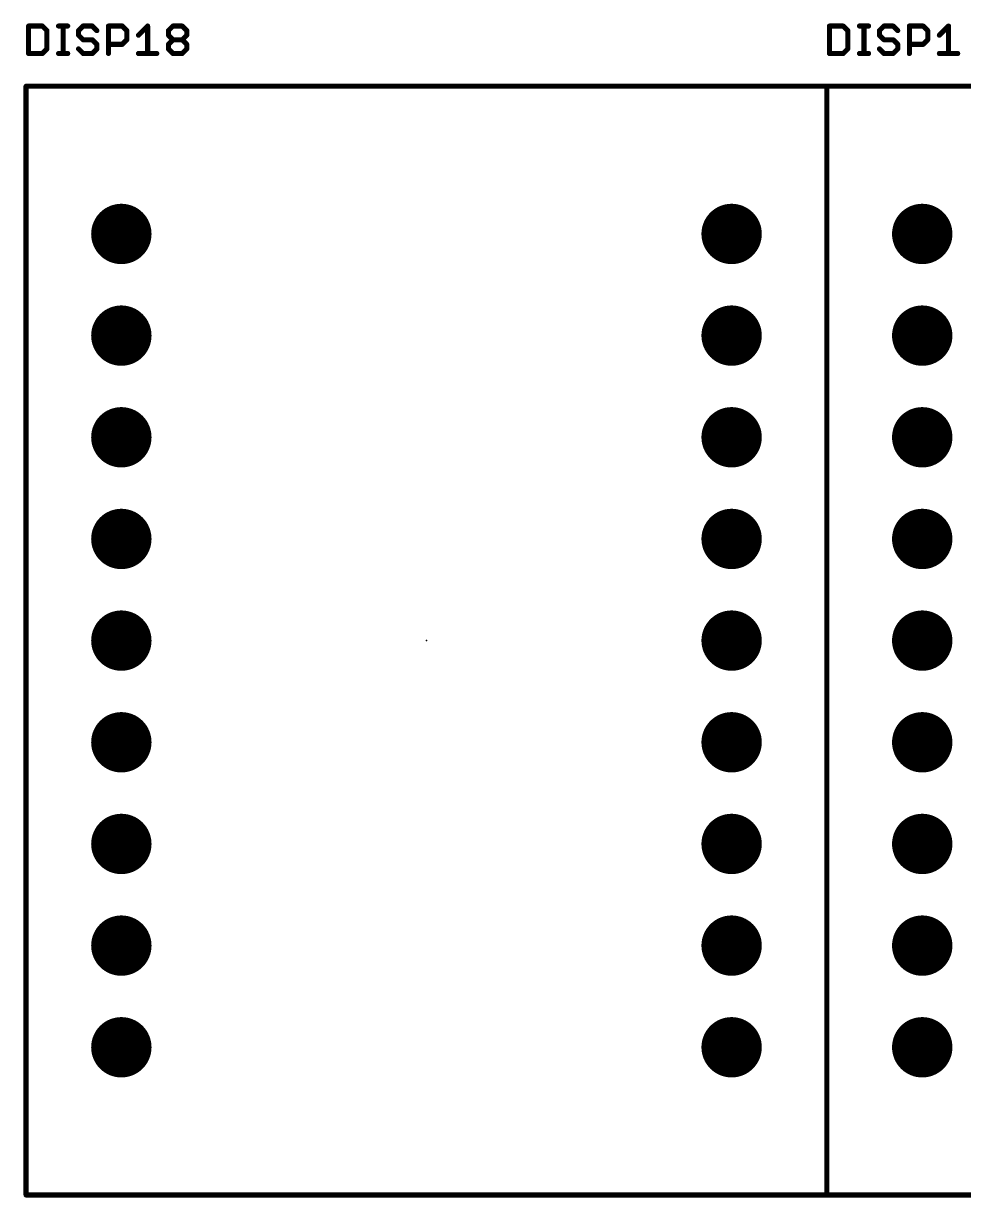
# Model space of a CAD drawing. Extents: x 0 to 426, y 0 to 160.
# Drawn here: x 29.94 to 53.41, y 76.09 to 105.42 of the extents above; entities that cross this region are included whole.
import ezdxf

# ---------------------------------------------------------------- set-up
doc = ezdxf.new("R2010")
doc.units = 0
doc.header["$MEASUREMENT"] = 0
doc.layers.get('0').update_dxf_attribs({"linetype": 'CONTINUOUS'})
for name, color, linetype in [('17', 82, 'CONTINUOUS'), ('21', 253, 'CONTINUOUS'), ('23', 7, 'CONTINUOUS'), ('25', 253, 'CONTINUOUS')]:
    doc.layers.add(name, color=color, linetype=linetype)

# ---------------------------------------------------------------- blocks, each defined once
blk = doc.blocks.new('ROUNDP')
at = {"const_width": 0.5}
blk.add_lwpolyline([(0, -0.25, 1), (0, 0.25, 1), (0, -0.25)], format="xyb", dxfattribs=at)

msp = doc.modelspace()

# ---------------------------------------------------------------- linework, layer by layer
at = {"layer": '21', "const_width": 0.0635}
for points in [[(30, 103.8818, 1), (30, 103.8183)], [(30.0317, 103.85, 1), (29.9683, 103.85)], [(50.0318, 103.85, 1), (49.9682, 103.85)], [(50.0318, 103.85, 1), (49.9682, 103.85)], [(50, 103.8818, 1), (50, 103.8183)], [(50, 103.8183, 1), (50, 103.8818)], [(30, 76.1818, 1), (30, 76.1183)], [(29.9683, 76.15, 1), (30.0317, 76.15)], [(49.9682, 76.15, 1), (50.0318, 76.15)], [(49.9682, 76.15, 1), (50.0318, 76.15)], [(50, 76.1818, 1), (50, 76.1183)], [(50, 76.1183, 1), (50, 76.1818)]]:
    msp.add_lwpolyline(points, format="xyb", dxfattribs=at)
at = {"layer": '21', "const_width": 0.127}
for points in [[(30, 103.85), (30, 76.15)], [(50, 103.85), (30, 103.85)], [(50, 103.85), (50, 76.15)], [(70, 103.85), (50, 103.85)], [(50, 76.15), (50, 103.85)], [(30, 76.15), (50, 76.15)], [(50, 76.15), (70, 76.15)]]:
    msp.add_lwpolyline(points, dxfattribs=at)
at = {"layer": '23'}
msp.add_point((40, 90), dxfattribs=at)
at = {"layer": '25', "const_width": 0.127}
for points in [[(30.0635, 105.3549), (30.0635, 104.6685)], [(30.4067, 105.3549), (30.0635, 105.3549)], [(30.5211, 105.2405), (30.4067, 105.3549)], [(30.5211, 104.7829), (30.5211, 105.2405)], [(30.8119, 105.3549), (31.0407, 105.3549)], [(30.9263, 104.6685), (30.9263, 105.3549)], [(31.4253, 105.3549), (31.3109, 105.2405)], [(31.3109, 105.2405), (31.3109, 105.1261)], [(31.6541, 105.3549), (31.4253, 105.3549)], [(31.7685, 105.2405), (31.6541, 105.3549)], [(32.0593, 104.6685), (32.0593, 105.3549)], [(32.0593, 105.3549), (32.4025, 105.3549)], [(32.4025, 105.3549), (32.5169, 105.2405)], [(32.5169, 105.2405), (32.5169, 105.0117)], [(32.8077, 105.1261), (33.0365, 105.3549)], [(33.0365, 105.3549), (33.0365, 104.6685)], [(33.5561, 105.2405), (33.6705, 105.3549)], [(33.5561, 105.1261), (33.5561, 105.2405)], [(33.6705, 105.3549), (33.8993, 105.3549)], [(33.8993, 105.3549), (34.0137, 105.2405)], [(34.0137, 105.2405), (34.0137, 105.1261)], [(50.0635, 105.3549), (50.0635, 104.6685)], [(50.4067, 105.3549), (50.0635, 105.3549)], [(50.5211, 105.2405), (50.4067, 105.3549)], [(50.5211, 104.7829), (50.5211, 105.2405)], [(50.8119, 105.3549), (51.0407, 105.3549)], [(50.9263, 104.6685), (50.9263, 105.3549)], [(51.4253, 105.3549), (51.3109, 105.2405)], [(51.3109, 105.2405), (51.3109, 105.1261)], [(51.6541, 105.3549), (51.4253, 105.3549)], [(51.7685, 105.2405), (51.6541, 105.3549)], [(52.0593, 104.6685), (52.0593, 105.3549)], [(52.0593, 105.3549), (52.4025, 105.3549)], [(52.4025, 105.3549), (52.5169, 105.2405)], [(52.5169, 105.2405), (52.5169, 105.0117)], [(52.8077, 105.1261), (53.0365, 105.3549)], [(53.0365, 105.3549), (53.0365, 104.6685)], [(31.3109, 105.1261), (31.4253, 105.0117)], [(31.4253, 105.0117), (31.6541, 105.0117)], [(31.6541, 105.0117), (31.7685, 104.8973)], [(32.5169, 105.0117), (32.4025, 104.8973)], [(33.6705, 105.0117), (33.5561, 105.1261)], [(33.5561, 104.8973), (33.6705, 105.0117)], [(33.6705, 105.0117), (33.8993, 105.0117)], [(34.0137, 105.1261), (33.8993, 105.0117)], [(33.8993, 105.0117), (34.0137, 104.8973)], [(51.3109, 105.1261), (51.4253, 105.0117)], [(51.4253, 105.0117), (51.6541, 105.0117)], [(51.6541, 105.0117), (51.7685, 104.8973)], [(52.5169, 105.0117), (52.4025, 104.8973)], [(30.0635, 104.6685), (30.4067, 104.6685)], [(30.4067, 104.6685), (30.5211, 104.7829)], [(30.8119, 104.6685), (31.0407, 104.6685)], [(31.4253, 104.6685), (31.3109, 104.7829)], [(31.6541, 104.6685), (31.4253, 104.6685)], [(31.7685, 104.7829), (31.6541, 104.6685)], [(31.7685, 104.8973), (31.7685, 104.7829)], [(32.4025, 104.8973), (32.0593, 104.8973)], [(32.8077, 104.6685), (33.2653, 104.6685)], [(33.5561, 104.7829), (33.5561, 104.8973)], [(33.6705, 104.6685), (33.5561, 104.7829)], [(33.8993, 104.6685), (33.6705, 104.6685)], [(34.0137, 104.7829), (33.8993, 104.6685)], [(34.0137, 104.8973), (34.0137, 104.7829)], [(50.0635, 104.6685), (50.4067, 104.6685)], [(50.4067, 104.6685), (50.5211, 104.7829)], [(50.8119, 104.6685), (51.0407, 104.6685)], [(51.4253, 104.6685), (51.3109, 104.7829)], [(51.6541, 104.6685), (51.4253, 104.6685)], [(51.7685, 104.7829), (51.6541, 104.6685)], [(51.7685, 104.8973), (51.7685, 104.7829)], [(52.4025, 104.8973), (52.0593, 104.8973)], [(52.8077, 104.6685), (53.2653, 104.6685)]]:
    msp.add_lwpolyline(points, dxfattribs=at)
at = {"layer": '25', "const_width": 0.0635}
for points in [[(30.0953, 105.3549, 1), (30.0318, 105.3549)], [(30.0635, 105.3866, 1), (30.0635, 105.3231)], [(30.4291, 105.3773, 1), (30.3842, 105.3324)], [(30.4067, 105.3231, 1), (30.4067, 105.3866)], [(30.5528, 105.2405, 1), (30.4893, 105.2405)], [(30.8119, 105.3866, 1), (30.8119, 105.3231)], [(30.9581, 105.3549, 1), (30.8946, 105.3549)], [(31.0407, 105.3231, 1), (31.0407, 105.3866)], [(31.3426, 105.2405, 1), (31.2791, 105.2405)], [(31.4253, 105.3866, 1), (31.4253, 105.3231)], [(31.4477, 105.3324, 1), (31.4028, 105.3773)], [(31.6765, 105.3773, 1), (31.6316, 105.3324)], [(31.6541, 105.3231, 1), (31.6541, 105.3866)], [(32.091, 105.3549, 1), (32.0275, 105.3549)], [(32.0593, 105.3866, 1), (32.0593, 105.3231)], [(32.4249, 105.3773, 1), (32.38, 105.3324)], [(32.4025, 105.3231, 1), (32.4025, 105.3866)], [(32.5486, 105.2405, 1), (32.4851, 105.2405)], [(33.0682, 105.3549, 1), (33.0047, 105.3549)], [(33.0589, 105.3324, 1), (33.014, 105.3773)], [(33.5879, 105.2405, 1), (33.5244, 105.2405)], [(33.6705, 105.3866, 1), (33.6705, 105.3231)], [(33.693, 105.3324, 1), (33.6481, 105.3773)], [(33.9217, 105.3773, 1), (33.8768, 105.3324)], [(33.8993, 105.3231, 1), (33.8993, 105.3866)], [(34.0454, 105.2405, 1), (33.9819, 105.2405)], [(50.0953, 105.3549, 1), (50.0318, 105.3549)], [(50.0635, 105.3866, 1), (50.0635, 105.3231)], [(50.4291, 105.3773, 1), (50.3842, 105.3324)], [(50.4067, 105.3231, 1), (50.4067, 105.3866)], [(50.5528, 105.2405, 1), (50.4893, 105.2405)], [(50.8119, 105.3866, 1), (50.8119, 105.3231)], [(50.9581, 105.3549, 1), (50.8946, 105.3549)], [(51.0407, 105.3231, 1), (51.0407, 105.3866)], [(51.3426, 105.2405, 1), (51.2791, 105.2405)], [(51.4253, 105.3866, 1), (51.4253, 105.3231)], [(51.4477, 105.3324, 1), (51.4028, 105.3773)], [(51.6765, 105.3773, 1), (51.6316, 105.3324)], [(51.6541, 105.3231, 1), (51.6541, 105.3866)], [(52.091, 105.3549, 1), (52.0275, 105.3549)], [(52.0593, 105.3866, 1), (52.0593, 105.3231)], [(52.4249, 105.3773, 1), (52.38, 105.3324)], [(52.4025, 105.3231, 1), (52.4025, 105.3866)], [(52.5486, 105.2405, 1), (52.4851, 105.2405)], [(53.0682, 105.3549, 1), (53.0047, 105.3549)], [(53.0589, 105.3324, 1), (53.014, 105.3773)], [(30.4986, 105.218, 1), (30.5435, 105.2629)], [(31.2884, 105.2629, 1), (31.3333, 105.218)], [(31.3333, 105.1485, 1), (31.2884, 105.1036)], [(31.2791, 105.1261, 1), (31.3426, 105.1261)], [(31.4253, 105.0434, 1), (31.4253, 104.9799)], [(31.4028, 104.9892, 1), (31.4477, 105.0341)], [(31.6765, 105.0341, 1), (31.6316, 104.9892)], [(31.6541, 104.9799, 1), (31.6541, 105.0434)], [(31.746, 105.218, 1), (31.7909, 105.2629)], [(32.4851, 105.0117, 1), (32.5486, 105.0117)], [(32.4944, 105.218, 1), (32.5393, 105.2629)], [(32.5393, 104.9892, 1), (32.4944, 105.0341)], [(32.7852, 105.1485, 1), (32.8301, 105.1036)], [(33.5244, 105.1261, 1), (33.5879, 105.1261)], [(33.5337, 105.2629, 1), (33.5786, 105.218)], [(33.5786, 105.1485, 1), (33.5337, 105.1036)], [(33.6705, 105.0434, 1), (33.6705, 104.9799)], [(33.693, 104.9892, 1), (33.6481, 105.0341)], [(33.6481, 104.9892, 1), (33.693, 105.0341)], [(33.9217, 105.0341, 1), (33.8768, 104.9892)], [(33.8768, 105.0341, 1), (33.9217, 104.9892)], [(33.8993, 104.9799, 1), (33.8993, 105.0434)], [(33.9819, 105.1261, 1), (34.0454, 105.1261)], [(33.9912, 105.218, 1), (34.0361, 105.2629)], [(34.0361, 105.1036, 1), (33.9912, 105.1485)], [(50.4986, 105.218, 1), (50.5435, 105.2629)], [(51.2884, 105.2629, 1), (51.3333, 105.218)], [(51.3333, 105.1485, 1), (51.2884, 105.1036)], [(51.2791, 105.1261, 1), (51.3426, 105.1261)], [(51.4253, 105.0434, 1), (51.4253, 104.9799)], [(51.4028, 104.9892, 1), (51.4477, 105.0341)], [(51.6765, 105.0341, 1), (51.6316, 104.9892)], [(51.6541, 104.9799, 1), (51.6541, 105.0434)], [(51.746, 105.218, 1), (51.7909, 105.2629)], [(52.4851, 105.0117, 1), (52.5486, 105.0117)], [(52.4944, 105.218, 1), (52.5393, 105.2629)], [(52.5393, 104.9892, 1), (52.4944, 105.0341)], [(52.7852, 105.1485, 1), (52.8301, 105.1036)], [(30.0635, 104.7003, 1), (30.0635, 104.6368)], [(30.3842, 104.691, 1), (30.4291, 104.646)], [(30.4067, 104.6368, 1), (30.4067, 104.7003)], [(30.4893, 104.7829, 1), (30.5528, 104.7829)], [(30.5435, 104.7604, 1), (30.4986, 104.8053)], [(30.8119, 104.7003, 1), (30.8119, 104.6368)], [(31.0407, 104.6368, 1), (31.0407, 104.7003)], [(31.3333, 104.8053, 1), (31.2884, 104.7604)], [(31.4253, 104.7003, 1), (31.4253, 104.6368)], [(31.4028, 104.646, 1), (31.4477, 104.691)], [(31.6316, 104.691, 1), (31.6765, 104.646)], [(31.6541, 104.6368, 1), (31.6541, 104.7003)], [(31.8002, 104.8973, 1), (31.7367, 104.8973)], [(31.7367, 104.7829, 1), (31.8002, 104.7829)], [(31.746, 104.8748, 1), (31.7909, 104.9197)], [(31.7909, 104.7604, 1), (31.746, 104.8053)], [(32.0593, 104.929, 1), (32.0593, 104.8655)], [(32.38, 104.9197, 1), (32.4249, 104.8748)], [(32.4025, 104.8655, 1), (32.4025, 104.929)], [(32.8077, 104.7003, 1), (32.8077, 104.6368)], [(33.2653, 104.6368, 1), (33.2653, 104.7003)], [(33.5879, 104.8973, 1), (33.5244, 104.8973)], [(33.5244, 104.7829, 1), (33.5879, 104.7829)], [(33.5337, 104.9197, 1), (33.5786, 104.8748)], [(33.5786, 104.8053, 1), (33.5337, 104.7604)], [(33.6705, 104.7003, 1), (33.6705, 104.6368)], [(33.6481, 104.646, 1), (33.693, 104.691)], [(33.8768, 104.691, 1), (33.9217, 104.646)], [(33.8993, 104.6368, 1), (33.8993, 104.7003)], [(34.0454, 104.8973, 1), (33.9819, 104.8973)], [(33.9819, 104.7829, 1), (34.0454, 104.7829)], [(33.9912, 104.8748, 1), (34.0361, 104.9197)], [(34.0361, 104.7604, 1), (33.9912, 104.8053)], [(50.0635, 104.7003, 1), (50.0635, 104.6368)], [(50.3842, 104.691, 1), (50.4291, 104.646)], [(50.4067, 104.6368, 1), (50.4067, 104.7003)], [(50.4893, 104.7829, 1), (50.5528, 104.7829)], [(50.5435, 104.7604, 1), (50.4986, 104.8053)], [(50.8119, 104.7003, 1), (50.8119, 104.6368)], [(51.0407, 104.6368, 1), (51.0407, 104.7003)], [(51.3333, 104.8053, 1), (51.2884, 104.7604)], [(51.4253, 104.7003, 1), (51.4253, 104.6368)], [(51.4028, 104.646, 1), (51.4477, 104.691)], [(51.6316, 104.691, 1), (51.6765, 104.646)], [(51.6541, 104.6368, 1), (51.6541, 104.7003)], [(51.8002, 104.8973, 1), (51.7367, 104.8973)], [(51.7367, 104.7829, 1), (51.8002, 104.7829)], [(51.746, 104.8748, 1), (51.7909, 104.9197)], [(51.7909, 104.7604, 1), (51.746, 104.8053)], [(52.0593, 104.929, 1), (52.0593, 104.8655)], [(52.38, 104.9197, 1), (52.4249, 104.8748)], [(52.4025, 104.8655, 1), (52.4025, 104.929)], [(52.8077, 104.7003, 1), (52.8077, 104.6368)], [(53.2653, 104.6368, 1), (53.2653, 104.7003)], [(30.0318, 104.6685, 1), (30.0953, 104.6685)], [(30.8946, 104.6685, 1), (30.9581, 104.6685)], [(32.0275, 104.6685, 1), (32.091, 104.6685)], [(33.0047, 104.6685, 1), (33.0682, 104.6685)], [(50.0318, 104.6685, 1), (50.0953, 104.6685)], [(50.8946, 104.6685, 1), (50.9581, 104.6685)], [(52.0275, 104.6685, 1), (52.091, 104.6685)], [(53.0047, 104.6685, 1), (53.0682, 104.6685)]]:
    msp.add_lwpolyline(points, format="xyb", dxfattribs=at)

# ---------------------------------------------------------------- block references
at = {"layer": '17', "xscale": 1.508, "yscale": 1.508}
for p in [(32.38, 100.16), (32.38, 100.16), (52.38, 100.16), (52.38, 100.16), (32.38, 97.62), (32.38, 97.62), (52.38, 97.62), (52.38, 97.62), (32.38, 95.08), (32.38, 95.08), (52.38, 95.08), (52.38, 95.08), (32.38, 92.54), (32.38, 92.54), (52.38, 92.54), (52.38, 92.54), (32.38, 90), (32.38, 90), (52.38, 90), (52.38, 90), (32.38, 87.46), (32.38, 87.46), (52.38, 87.46), (52.38, 87.46), (32.38, 84.92), (32.38, 84.92), (52.38, 84.92), (52.38, 84.92), (32.38, 82.38), (32.38, 82.38), (52.38, 82.38), (52.38, 82.38), (32.38, 79.84), (32.38, 79.84), (47.62, 79.84), (47.62, 79.84), (52.38, 79.84), (52.38, 79.84)]:
    msp.add_blockref('ROUNDP', p, dxfattribs=at)
at = {"layer": '17', "xscale": 1.508, "yscale": 1.508, "rotation": 180}
for p in [(47.62, 100.16), (47.62, 100.16), (47.62, 97.62), (47.62, 97.62), (47.62, 95.08), (47.62, 95.08), (47.62, 92.54), (47.62, 92.54), (47.62, 90), (47.62, 90), (47.62, 87.46), (47.62, 87.46), (47.62, 84.92), (47.62, 84.92), (47.62, 82.38), (47.62, 82.38)]:
    msp.add_blockref('ROUNDP', p, dxfattribs=at)

doc.saveas('drawing.dxf')
